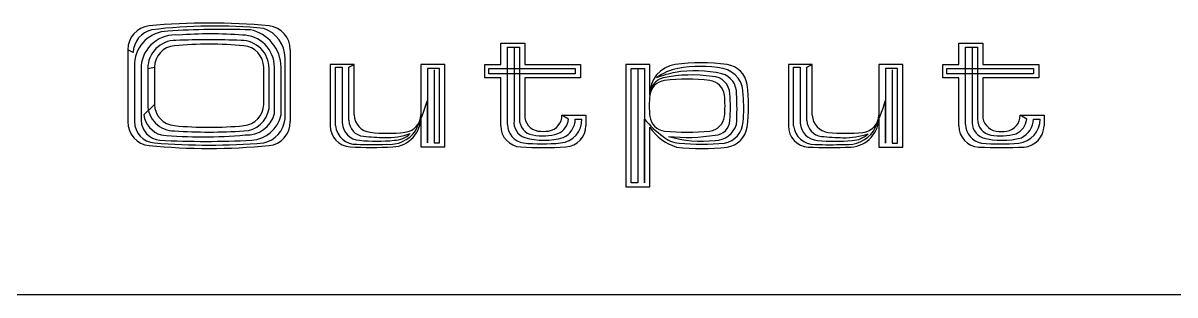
# Model space of a CAD drawing. Header units: millimetres. Extents: x 0 to 494, y 0 to 44.
# Drawn here: x 303.65 to 329.62, y 0 to 6.14 of the extents above; entities that cross this region are included whole.
import ezdxf

# ---------------------------------------------------------------- set-up
doc = ezdxf.new("R2010")
doc.units = ezdxf.units.MM
doc.layers.add('Contour', color=7, linetype='CONTINUOUS')
doc.layers.add('Engraving', color=7, linetype='CONTINUOUS')

msp = doc.modelspace()

# ---------------------------------------------------------------- linework, layer by layer
at = {"layer": 'Contour', "color": 7, "linetype": 'CONTINUOUS'}
msp.add_line((481.73, 0), (1.27, 0), dxfattribs=at)
at = {"layer": 'Engraving', "color": 7, "linetype": 'CONTINUOUS'}
for p, q in [((306.12962, 5.47432), (306.00949, 5.53438)), ((306.00949, 5.53438), (306.00949, 3.91262)), ((309.67347, 3.91262), (309.67347, 5.53438)), ((314.41688, 5.20302), (314.41688, 5.68354)), ((314.41688, 5.68354), (314.95747, 5.68354)), ((314.56704, 3.85155), (314.56704, 5.59345)), ((314.56704, 5.59345), (314.83734, 5.59345)), ((314.71721, 5.59345), (314.71721, 3.94165)), ((314.83734, 5.59345), (314.83734, 4.99279)), ((314.95747, 5.68354), (314.95747, 5.20302)), ((324.74588, 5.20102), (324.74588, 5.68154)), ((324.74588, 5.68154), (325.28647, 5.68154)), ((324.89604, 3.84955), (324.89604, 5.59145)), ((324.89604, 5.59145), (325.16634, 5.59145)), ((325.04621, 5.59145), (325.04621, 3.93965)), ((325.16634, 5.59145), (325.16634, 4.99079)), ((325.28647, 5.68154), (325.28647, 5.20102)), ((306.15965, 5.23405), (306.15965, 3.91262)), ((309.55334, 3.97268), (309.55334, 5.35418)), ((311.11408, 5.20402), (310.57349, 5.20402)), ((310.57349, 5.20402), (310.57349, 3.82252)), ((310.99395, 5.14396), (311.11408, 5.20402)), ((311.11408, 4.06278), (311.11408, 5.20402)), ((313.15629, 5.20402), (312.61571, 5.20402)), ((312.61571, 5.20402), (312.61571, 4.06278)), ((313.15629, 3.342), (313.15629, 5.20402)), ((314.05649, 4.9027), (314.05649, 5.20302)), ((314.05649, 5.20302), (314.41688, 5.20302)), ((314.95747, 5.20302), (316.21884, 5.20302)), ((316.21884, 5.20302), (316.21884, 4.9027)), ((317.78008, 5.20202), (317.23949, 5.20202)), ((317.23949, 5.20202), (317.23949, 2.43902)), ((317.78008, 4.51127), (317.78008, 5.20202)), ((321.44308, 5.20202), (320.90249, 5.20202)), ((320.90249, 5.20202), (320.90249, 3.82052)), ((321.32295, 5.14196), (321.44308, 5.20202)), ((321.44308, 4.06078), (321.44308, 5.20202)), ((323.48529, 5.20202), (322.94471, 5.20202)), ((322.94471, 5.20202), (322.94471, 4.06078)), ((323.48529, 3.34), (323.48529, 5.20202)), ((324.38549, 4.9007), (324.38549, 5.20102)), ((324.38549, 5.20102), (324.74588, 5.20102)), ((325.28647, 5.20102), (326.54784, 5.20102)), ((326.54784, 5.20102), (326.54784, 4.9007)), ((306.30982, 5.17399), (306.30982, 3.94265)), ((306.45998, 5.11392), (306.61014, 5.14396)), ((306.45998, 5.11392), (306.45998, 4.30304)), ((306.61014, 5.14396), (306.61014, 4.30304)), ((306.61014, 5.14396), (306.61014, 4.30304)), ((309.07282, 4.30304), (309.07282, 5.14396)), ((309.19295, 4.21295), (309.19295, 5.11392)), ((309.31308, 4.09282), (309.31308, 5.14396)), ((309.46324, 4.06278), (309.46324, 5.14396)), ((310.69362, 3.82252), (310.69362, 5.14396)), ((310.69362, 5.14396), (310.84378, 5.14396)), ((310.84378, 5.14396), (310.84378, 3.88259)), ((310.99395, 3.94265), (310.99395, 5.14396)), ((313.03616, 5.11392), (312.76587, 5.11392)), ((312.76587, 5.11392), (312.76587, 3.4321)), ((312.91603, 5.08389), (312.91603, 3.4321)), ((313.03616, 3.4321), (313.03616, 5.11392)), ((314.14659, 4.99279), (314.14659, 5.11292)), ((314.14659, 5.11292), (316.09871, 5.11292)), ((314.83734, 4.99279), (314.14659, 4.99279)), ((316.09871, 4.99279), (314.83734, 4.99279)), ((314.83734, 4.99279), (314.83734, 3.97168)), ((316.09871, 5.11292), (316.09871, 4.99279)), ((317.35962, 2.52912), (317.35962, 5.11192)), ((317.35962, 5.11192), (317.65995, 5.11192)), ((317.50978, 5.11192), (317.50978, 2.52912)), ((317.65995, 5.11192), (317.65995, 2.52912)), ((321.02262, 3.82052), (321.02262, 5.14196)), ((321.02262, 5.14196), (321.17278, 5.14196)), ((321.17278, 5.14196), (321.17278, 3.88059)), ((321.32295, 3.94065), (321.32295, 5.14196)), ((323.36516, 5.11192), (323.09487, 5.11192)), ((323.09487, 5.11192), (323.09487, 3.4301)), ((323.24503, 5.08189), (323.24503, 3.4301)), ((323.36516, 3.4301), (323.36516, 5.11192)), ((324.47559, 4.99079), (324.47559, 5.11092)), ((324.47559, 5.11092), (326.42771, 5.11092)), ((325.16634, 4.99079), (324.47559, 4.99079)), ((326.42771, 4.99079), (325.16634, 4.99079)), ((325.16634, 4.99079), (325.16634, 3.96968)), ((326.42771, 5.11092), (326.42771, 4.99079)), ((314.41688, 4.9027), (314.05649, 4.9027)), ((314.41688, 3.82152), (314.41688, 4.9027)), ((316.21884, 4.9027), (314.95747, 4.9027)), ((314.95747, 4.9027), (314.95747, 4.06178)), ((324.74588, 4.9007), (324.38549, 4.9007)), ((324.74588, 3.81952), (324.74588, 4.9007)), ((326.54784, 4.9007), (325.28647, 4.9007)), ((325.28647, 4.9007), (325.28647, 4.05978)), ((306.61014, 4.30304), (306.36988, 4.06278)), ((312.76587, 3.4321), (312.76587, 4.39314)), ((323.09487, 3.4301), (323.09487, 4.39114)), ((312.61571, 4.03275), (312.61571, 3.342)), ((315.94854, 3.97168), (315.79838, 4.06178)), ((315.79838, 4.06178), (316.33897, 4.06178)), ((316.09871, 3.97168), (316.24887, 3.97168)), ((316.33897, 4.06178), (316.33897, 3.82152)), ((317.65995, 2.52912), (317.65995, 3.97068)), ((322.94471, 4.03075), (322.94471, 3.34)), ((326.27754, 3.96968), (326.12738, 4.05978)), ((326.12738, 4.05978), (326.66797, 4.05978)), ((326.42771, 3.96968), (326.57787, 3.96968)), ((326.66797, 4.05978), (326.66797, 3.81952)), ((317.78008, 2.43902), (317.78008, 3.79049)), ((312.91603, 3.4321), (313.03616, 3.4321)), ((323.24503, 3.4301), (323.36516, 3.4301)), ((312.61571, 3.342), (313.15629, 3.342)), ((322.94471, 3.34), (323.48529, 3.34)), ((317.23949, 2.43902), (317.78008, 2.43902)), ((317.50978, 2.52912), (317.35962, 2.52912))]:
    msp.add_line(p, q, dxfattribs=at)
for centre, radius, start, end in [((306.54789, 5.53966), 0.53842, 96.17056, 180.56236), ((306.67361, 5.45473), 0.54434, 103.11712, 177.93796), ((307.84148, -8.19614), 14.33495, 84.59025, 95.40975), ((307.94725, -5.40778), 11.478, 84.37237, 96.99175), ((308.15915, -13.72555), 19.71996, 88.21766, 93.63043), ((308.59904, 5.13824), 0.86421, 0.37906, 78.42226), ((308.85475, 5.35121), 0.69859, 0.24362, 71.81113), ((309.13507, 5.53966), 0.53842, 359.43764, 443.82944), ((306.92181, 5.19158), 0.76334, 90.85166, 176.81006), ((307.072, 5.10334), 0.76546, 84.09688, 174.70444), ((307.08734, 5.11725), 0.62737, 89.69622, 180.30378), ((307.82646, -9.82111), 15.5831, 87.29362, 92.70638), ((307.87151, -3.27501), 9.16813, 85.49085, 94.50915), ((308.56559, 5.11725), 0.62737, 359.69622, 450.30378), ((308.59609, 5.14776), 0.71699, 359.69622, 450.30378), ((307.10039, 5.13577), 0.49032, 94.65171, 179.04351), ((307.84148, -2.62105), 8.28242, 84.59025, 95.40975), ((308.58256, 5.13577), 0.49032, 0.95649, 85.34829), ((318.44634, 4.54195), 0.66697, 98.24443, 182.63623), ((318.93633, 0.57198), 4.66693, 82.79116, 97.20884), ((319.45272, 4.68228), 0.52433, 7.58958, 82.41042), ((318.64147, 3.9303), 1.20394, 101.04804, 126.21072), ((318.68369, 3.06048), 1.98941, 99.63571, 112.25508), ((318.72204, 1.73343), 3.23259, 81.64761, 101.4487), ((318.80369, 2.4665), 2.59517, 76.67429, 100.05255), ((318.92132, 2.43436), 2.7258, 79.2045, 100.7955), ((319.29687, 4.56844), 0.43617, -3.56741, 76.07509), ((319.30693, 4.54896), 0.57666, 356.25301, 437.48678), ((318.17815, 4.51578), 0.3981, 104.21344, 180.64938), ((318.15503, 4.46668), 0.37759, 96.78203, 173.21797), ((318.62099, 0.22424), 4.64553, 83.69031, 96.30969), ((319.08695, 4.46668), 0.37759, 6.78203, 83.21797), ((319.18296, 4.53265), 0.39917, 1.2417, 88.7583), ((316.17345, 4.27101), 3.82928, 352.79116, 367.20884), ((319.95296, 4.27101), 2.18613, 173.69031, 186.30969), ((317.28901, 4.27101), 2.18613, 353.69031, 366.30969), ((316.86592, 4.24098), 2.73266, 353.69031, 366.30969), ((315.35273, 4.19593), 4.39306, -4.50915, 4.50915), ((316.711, 4.21095), 3.18555, 354.59025, 365.40975), ((307.05746, 4.29988), 0.59749, 179.69622, 270.30378), ((307.10039, 4.31123), 0.49032, 180.95649, 265.34829), ((308.58256, 4.31123), 0.49032, 274.65171, 359.04351), ((308.60998, 4.29035), 0.58809, 271.20329, 352.43705), ((308.25126, 5.76147), 4.71742, 334.12023, 343.13853), ((318.58026, 5.75947), 4.71742, 334.12023, 343.13853), ((306.54789, 3.90734), 0.53842, 179.43764, 263.82944), ((306.64273, 3.91408), 0.48308, 180.17319, 266.13159), ((306.76849, 3.94929), 0.45872, 180.82917, 265.22097), ((306.91885, 4.14413), 0.55496, 188.42863, 253.40014), ((308.69456, 4.24876), 0.63787, 266.20612, 345.84863), ((308.75985, 4.2094), 0.71851, 273.40466, 348.2255), ((308.93808, 4.03572), 0.61848, 282.58271, 354.15021), ((309.13507, 3.90734), 0.53842, 276.17056, 360.56236), ((311.35788, 3.94465), 0.36394, 180.31455, 264.70635), ((311.51563, 4.0719), 0.40166, 181.30094, 264.11784), ((311.94931, 4.0079), 0.66685, 273.06939, 362.13574), ((312.21415, 4.0719), 0.40166, 275.88216, 358.69906), ((315.08525, 3.899), 0.3705, 173.38953, 249.82547), ((315.20361, 3.97158), 0.36628, 179.98432, 259.62682), ((315.31196, 4.05186), 0.35463, 178.39712, 261.21402), ((315.44389, 4.05186), 0.35463, 278.78598, 361.60288), ((315.54203, 4.01479), 0.4088, 293.9975, 353.94775), ((315.71854, 3.95923), 0.53047, -84.61274, 1.34566), ((315.62254, 3.98069), 0.47625, 295.61247, 358.91708), ((319.24059, 5.2513), 2.03431, 219.01399, 235.2282), ((318.15503, 4.07534), 0.37759, 186.78203, 263.21797), ((319.08695, 4.07534), 0.37759, 276.78203, 353.21797), ((319.24896, 3.94337), 0.33308, 270.46682, 359.53318), ((319.37566, 3.92977), 0.50706, 279.79248, 357.83567), ((321.68688, 3.94265), 0.36394, 180.31455, 264.70635), ((321.84463, 4.0699), 0.40166, 181.30094, 264.11784), ((322.27831, 4.0059), 0.66685, 273.06939, 362.13574), ((322.54315, 4.0699), 0.40166, 275.88216, 358.69906), ((325.41425, 3.897), 0.3705, 173.38953, 249.82547), ((325.53261, 3.96958), 0.36628, 179.98432, 259.62682), ((325.64096, 4.04986), 0.35463, 178.39712, 261.21402), ((325.77289, 4.04986), 0.35463, 278.78598, 361.60288), ((325.87103, 4.01279), 0.4088, 293.9975, 353.94775), ((326.04754, 3.95723), 0.53047, -84.61274, 1.34566), ((325.95154, 3.97869), 0.47625, 295.61247, 358.91708), ((307.84148, 12.06805), 8.28242, 264.59025, 275.40975), ((307.84148, 16.08605), 12.40826, 266.39201, 273.60799), ((311.04964, 3.81749), 0.47618, 179.39409, 266.91069), ((311.15342, 3.8632), 0.4616, 185.05577, 272.57238), ((311.25431, 3.90269), 0.41102, 182.8041, 267.1959), ((311.86489, 7.2033), 3.55246, 263.69031, 276.30969), ((311.85388, 5.09356), 1.54211, 268.17713, 289.76812), ((311.90487, 4.125), 0.72632, 264.46883, 324.41908), ((312.01193, 4.00721), 0.51505, 270.34725, 314.89248), ((314.89303, 3.81649), 0.47618, 179.39409, 266.91069), ((314.99937, 3.85744), 0.43237, 180.78004, 260.42255), ((315.36029, 4.81727), 1.22636, 259.54077, 286.48481), ((315.37792, 4.65114), 0.95732, 262.79116, 277.20884), ((315.85589, 3.82298), 0.48308, 273.86841, 359.82681), ((318.68188, 4.36721), 1.07045, 212.59982, 253.66038), ((318.62099, 8.31778), 4.64553, 263.69031, 276.30969), ((319.24929, 3.99388), 0.50372, 270.2709, 343.46889), ((319.45272, 3.85974), 0.52433, 277.58958, 352.41042), ((321.37864, 3.81549), 0.47618, 179.39409, 266.91069), ((321.48242, 3.8612), 0.4616, 185.05577, 272.57238), ((321.58331, 3.90069), 0.41102, 182.8041, 267.1959), ((322.19389, 7.2013), 3.55246, 263.69031, 276.30969), ((322.18288, 5.09156), 1.54211, 268.17713, 289.76812), ((322.23387, 4.123), 0.72632, 264.46883, 324.41908), ((322.34093, 4.00521), 0.51505, 270.34725, 314.89248), ((325.22203, 3.81449), 0.47618, 179.39409, 266.91069), ((325.32837, 3.85544), 0.43237, 180.78004, 260.42255), ((325.68929, 4.81527), 1.22636, 259.54077, 286.48481), ((325.70692, 4.64914), 0.95732, 262.79116, 277.20884), ((326.18489, 3.82098), 0.48308, 273.86841, 359.82681), ((307.84148, 19.04584), 15.66222, 265.49085, 274.50915), ((307.7664, 25.41124), 21.94355, 267.29362, 272.70638), ((307.70633, 13.60207), 10.03447, 264.59025, 275.40975), ((311.5045, 10.39076), 6.99649, 267.29362, 272.70638), ((311.62463, 7.02311), 3.55246, 263.69031, 276.30969), ((312.04121, 11.19364), 7.64506, 264.61922, 268.22811), ((315.34789, 7.871), 4.45976, 264.59025, 275.40975), ((315.39294, 5.1487), 1.65576, 254.75161, 285.24839), ((318.47081, 4.00968), 0.58036, 227.72469, 267.03558), ((318.92795, 5.89008), 2.42165, 252.51957, 277.68225), ((318.62069, 7.28485), 3.72834, 263.52947, 279.74369), ((318.95135, 8.04748), 4.64553, 263.69031, 276.30969), ((321.8335, 10.38876), 6.99649, 267.29362, 272.70638), ((321.95363, 7.02111), 3.55246, 263.69031, 276.30969), ((322.37021, 11.19164), 7.64506, 264.61922, 268.22811), ((325.67689, 7.869), 4.45976, 264.59025, 275.40975), ((325.72194, 5.1467), 1.65576, 254.75161, 285.24839), ((307.84148, 17.64314), 14.33495, 264.59025, 275.40975), ((311.5045, 13.50737), 10.17672, 267.29362, 272.70638), ((315.37792, 14.1417), 10.81276, 267.29362, 272.70638), ((318.95135, 7.85132), 4.54727, 262.79116, 277.20884), ((321.8335, 13.50537), 10.17672, 267.29362, 272.70638), ((325.70692, 14.1397), 10.81276, 267.29362, 272.70638)]:
    msp.add_arc(centre, radius, start, end, dxfattribs=at)

doc.saveas('drawing.dxf')
